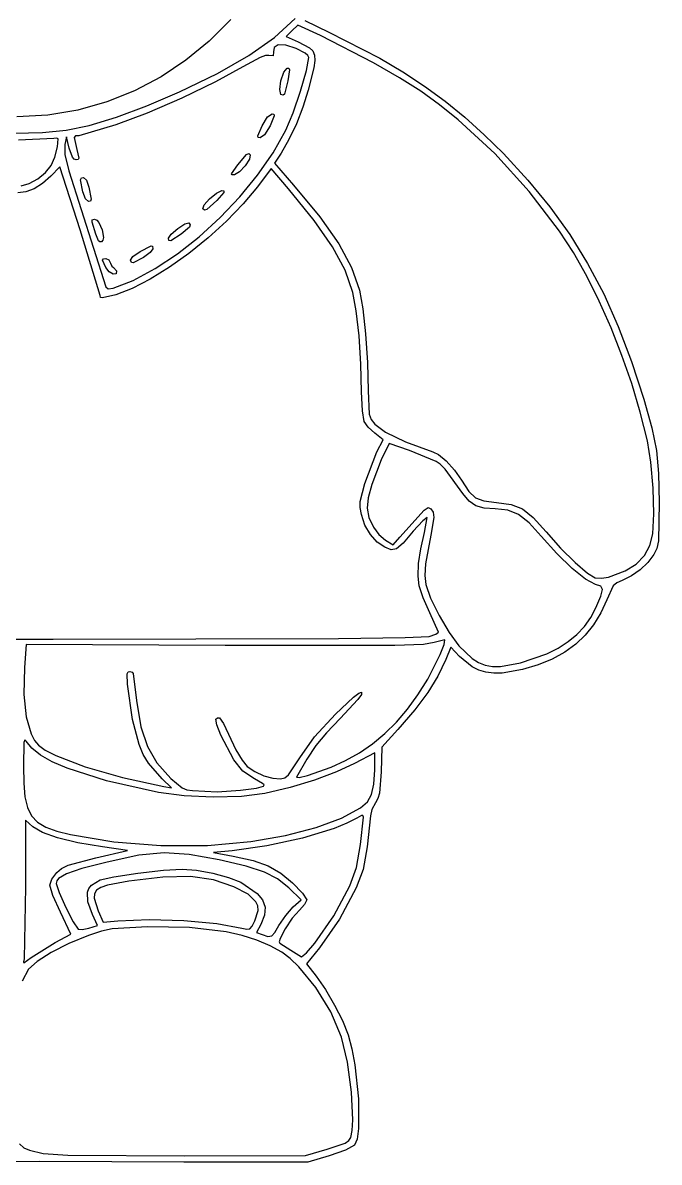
# Model space of a CAD drawing. Extents: x 22 to 181, y 1 to 269.
# Drawn here: x 99.3 to 181, y 1.3 to 147.7 of the extents above; entities that cross this region are included whole.
import ezdxf

# ---------------------------------------------------------------- set-up
doc = ezdxf.new("R2010")
doc.units = 0

msp = doc.modelspace()

# ---------------------------------------------------------------- linework, layer by layer
at = {"layer": 'Layer 1'}
for p, q in [((125.99105, 148.132014), (123.229858, 145.376993)), ((131.603038, 145.826428), (134.270693, 148.273759)), ((135.513637, 148.025623), (138.579095, 146.534497)), ((133.851433, 146.679717), (133.115008, 145.943289)), ((134.587861, 147.416142), (133.851433, 146.679717)), ((137.496708, 146.071378), (134.587861, 147.416142)), ((138.579095, 146.534497), (145.155567, 143.17522)), ((123.229858, 145.376993), (120.236777, 142.919537)), ((128.302299, 143.511369), (131.603038, 145.826428)), ((133.115008, 145.943289), (134.643614, 145.266167)), ((134.643614, 145.266167), (136.124178, 144.504951)), ((144.340829, 142.564122), (137.496708, 146.071378)), ((131.464479, 143.983575), (131.418512, 143.493685)), ((131.553452, 144.532207), (131.464479, 143.983575)), ((132.08, 144.869194), (131.553452, 144.532207)), ((133.069755, 144.843036), (132.08, 144.869194)), ((134.386573, 144.429382), (133.069755, 144.843036)), ((135.537881, 143.83034), (134.386573, 144.429382)), ((135.897542, 143.524457), (135.537881, 143.83034)), ((136.031111, 143.248016), (135.897542, 143.524457)), ((136.124178, 144.504951), (136.539838, 144.096675)), ((136.539838, 144.096675), (136.757991, 143.579413)), ((136.757991, 143.579413), (136.792817, 142.885263)), ((120.236777, 142.919537), (117.031396, 140.781151)), ((127.559664, 142.058706), (124.041368, 140.12804)), ((124.266219, 141.219262), (128.302299, 143.511369)), ((129.78484, 143.279806), (127.559664, 142.058706)), ((130.446455, 143.50583), (129.78484, 143.279806)), ((130.895254, 143.513821), (130.446455, 143.50583)), ((131.418512, 143.493685), (130.895254, 143.513821)), ((135.721086, 141.578365), (136.031111, 143.248016)), ((136.792817, 142.885263), (136.658496, 141.946319)), ((147.659031, 140.653963), (144.340829, 142.564122)), ((145.155567, 143.17522), (148.107357, 141.425084)), ((117.031396, 140.781151), (113.633305, 138.98334)), ((119.392536, 138.840786), (124.266219, 141.219262)), ((132.437941, 140.280225), (132.799528, 141.364089)), ((132.799528, 141.364089), (133.24008, 141.896471)), ((133.24008, 141.896471), (133.464395, 141.888085)), ((133.549866, 141.680037), (133.325873, 140.250601)), ((133.464395, 141.888085), (133.549866, 141.680037)), ((134.956335, 138.947813), (135.721086, 141.578365)), ((136.658496, 141.946319), (135.939138, 139.062435)), ((150.396394, 138.922955), (147.659031, 140.653963)), ((148.107357, 141.425084), (150.885827, 139.592463)), ((124.041368, 140.12804), (119.717346, 138.04543)), ((132.277595, 139.161007), (132.437941, 140.280225)), ((132.440767, 138.522566), (132.277595, 139.161007)), ((133.325873, 140.250601), (132.902692, 138.548804)), ((150.885827, 139.592463), (153.52921, 137.65074)), ((113.633305, 138.98334), (110.062093, 137.547608)), ((115.21851, 137.033786), (119.392536, 138.840786)), ((119.717346, 138.04543), (115.227909, 136.10328)), ((132.714073, 138.399455), (132.440767, 138.522566)), ((132.440767, 138.522566), (132.440767, 138.522566)), ((132.902692, 138.548804), (132.714073, 138.399455)), ((133.984841, 136.133968), (134.956335, 138.947813)), ((135.939138, 139.062435), (135.260815, 136.875471)), ((152.794207, 137.196409), (150.396394, 138.922955)), ((106.337352, 136.495461), (102.478669, 135.848402)), ((110.062093, 137.547608), (106.337352, 136.495461)), ((111.313793, 135.57866), (115.21851, 137.033786)), ((135.260815, 136.875471), (134.421879, 134.723337)), ((155.19795, 135.26648), (152.794207, 137.196409)), ((153.52921, 137.65074), (156.07574, 135.5733)), ((102.478669, 135.848402), (98.505637, 135.627937)), ((107.811703, 134.520642), (111.313793, 135.57866)), ((115.227909, 136.10328), (111.213369, 134.593996)), ((130.025191, 134.478889), (130.720585, 135.635775)), ((130.720585, 135.635775), (131.289058, 136.031111)), ((131.584646, 135.776885), (131.030365, 134.478889)), ((131.289058, 136.031111), (131.534722, 135.984283)), ((131.534722, 135.984283), (131.584646, 135.776885)), ((133.05459, 133.914444), (133.984841, 136.133968)), ((159.915796, 130.904788), (155.19795, 135.26648)), ((156.07574, 135.5733), (158.563649, 133.333529)), ((98.216937, 133.537327), (101.782686, 133.629066)), ((101.782686, 133.629066), (104.845556, 133.904967)), ((104.845556, 133.904967), (107.811703, 134.520642)), ((104.845556, 133.904967), (104.845556, 133.904967)), ((111.213369, 134.593996), (106.468333, 133.212112)), ((129.47091, 133.180892), (130.025191, 134.478889)), ((130.33497, 133.322003), (129.766497, 132.926667)), ((130.025191, 134.478889), (130.025191, 134.478889)), ((131.030365, 134.478889), (130.33497, 133.322003)), ((131.420679, 131.014928), (133.05459, 133.914444)), ((134.421879, 134.723337), (133.468376, 132.712964)), ((158.563649, 133.333529), (161.031171, 130.90481)), ((103.25455, 132.830635), (98.707222, 132.648297)), ((103.62765, 132.906997), (103.25455, 132.830635)), ((103.803015, 132.815878), (103.62765, 132.906997)), ((103.719235, 131.768446), (103.803015, 132.815878)), ((104.665391, 132.08), (104.656916, 130.77774)), ((104.882501, 133.067778), (104.665391, 132.08)), ((105.244956, 131.586111), (104.882501, 133.067778)), ((106.043165, 133.171975), (105.874738, 132.958523)), ((105.874738, 132.958523), (106.229046, 131.419298)), ((106.468333, 133.212112), (106.043165, 133.171975)), ((129.520834, 132.973494), (129.47091, 133.180892)), ((129.766497, 132.926667), (129.520834, 132.973494)), ((133.468376, 132.712964), (132.44635, 130.95128)), ((102.919695, 129.366385), (103.406327, 130.433378)), ((103.406327, 130.433378), (103.719235, 131.768446)), ((104.656916, 130.77774), (105.167337, 128.693333)), ((105.639615, 130.430788), (105.244956, 131.586111)), ((105.857906, 130.180521), (105.639615, 130.430788)), ((106.229046, 131.419298), (106.488539, 130.302489)), ((126.876564, 129.447905), (128.010892, 130.778464)), ((128.010892, 130.778464), (128.302987, 130.907675)), ((128.302987, 130.907675), (128.501256, 130.751354)), ((128.501256, 130.751354), (128.386448, 130.187132)), ((129.43306, 128.135868), (131.420679, 131.014928)), ((132.44635, 130.95128), (131.62109, 129.681447)), ((164.335076, 126.054496), (159.915796, 130.904788)), ((161.031171, 130.90481), (164.171844, 127.505484)), ((102.205264, 128.479497), (102.919695, 129.366385)), ((104.030052, 129.196454), (102.885581, 128.021309)), ((106.633498, 121.113225), (104.030052, 129.196454)), ((106.116083, 130.104444), (105.857906, 130.180521)), ((106.385515, 130.137622), (106.116083, 130.104444)), ((106.488539, 130.302489), (106.385515, 130.137622)), ((126.096351, 128.307043), (126.876564, 129.447905)), ((126.876564, 129.447905), (126.876564, 129.447905)), ((127.833797, 129.344309), (127.109439, 128.561646)), ((128.386448, 130.187132), (127.833797, 129.344309)), ((131.176, 128.985622), (129.409207, 126.652254)), ((133.414273, 126.370032), (131.176, 128.985622)), ((131.62109, 129.681447), (134.06475, 126.859058)), ((100.078, 127.044364), (101.208959, 127.684747)), ((101.208959, 127.684747), (102.205264, 128.479497)), ((101.208959, 127.684747), (101.208959, 127.684747)), ((102.885581, 128.021309), (101.811187, 127.063575)), ((105.167337, 128.693333), (109.94537, 113.776176)), ((106.703078, 127.527832), (106.80187, 127.784935)), ((106.995725, 125.996085), (106.703078, 127.527832)), ((106.80187, 127.784935), (107.069831, 127.846667)), ((107.069831, 127.846667), (107.438699, 127.49203)), ((107.438699, 127.49203), (107.775386, 126.592804)), ((126.157081, 128.162617), (126.096351, 128.307043)), ((126.479512, 128.177905), (126.157081, 128.162617)), ((127.109439, 128.561646), (126.479512, 128.177905)), ((127.151981, 125.336589), (129.43306, 128.135868)), ((164.171844, 127.505484), (166.999592, 124.05304)), ((99.681076, 125.993326), (98.654908, 125.880015)), ((99.08081, 126.761084), (100.078, 127.044364)), ((100.738094, 126.387713), (99.681076, 125.993326)), ((101.811187, 127.063575), (100.738094, 126.387713)), ((107.332412, 125.096859), (106.995725, 125.996085)), ((106.995725, 125.996085), (106.995725, 125.996085)), ((107.775386, 126.592804), (108.068033, 125.061056)), ((124.163439, 125.829796), (124.858261, 126.153333)), ((124.858261, 126.153333), (125.092571, 126.101832)), ((125.092571, 126.101832), (125.077175, 125.910162)), ((129.409207, 126.652254), (127.568994, 124.436413)), ((136.709206, 122.32592), (133.414273, 126.370032)), ((134.06475, 126.859058), (137.433862, 122.768001)), ((168.24093, 120.932222), (164.335076, 126.054496)), ((107.70128, 124.742222), (107.332412, 125.096859)), ((107.969241, 124.803954), (107.70128, 124.742222)), ((108.068033, 125.061056), (107.969241, 124.803954)), ((122.553583, 124.302929), (123.270865, 125.095058)), ((124.177778, 124.883333), (122.92716, 123.731126)), ((123.270865, 125.095058), (124.163439, 125.829796)), ((125.077175, 125.910162), (124.177778, 124.883333)), ((124.637689, 122.676417), (127.151981, 125.336589)), ((122.384631, 123.807223), (122.553583, 124.302929)), ((122.62618, 123.650921), (122.384631, 123.807223)), ((122.384631, 123.807223), (122.384631, 123.807223)), ((122.92716, 123.731126), (122.62618, 123.650921)), ((127.568994, 124.436413), (125.432862, 122.226774)), ((166.999592, 124.05304), (169.543763, 120.496037)), ((108.186398, 122.078764), (108.196067, 122.375585)), ((108.647622, 120.538353), (108.186398, 122.078764)), ((108.196067, 122.375585), (108.491234, 122.484444)), ((108.491234, 122.484444), (108.77496, 122.369611)), ((108.77496, 122.369611), (109.044424, 122.064641)), ((109.044424, 122.064641), (109.469502, 121.12146)), ((119.194295, 121.285577), (120.090962, 121.868712)), ((120.090962, 121.868712), (120.612416, 122.004619)), ((120.612416, 122.004619), (120.76633, 121.749875)), ((120.76633, 121.749875), (120.67923, 121.462497)), ((121.950431, 120.214675), (124.637689, 122.676417)), ((125.432862, 122.226774), (123.086759, 120.08891)), ((139.077655, 118.930394), (136.709206, 122.32592)), ((137.433862, 122.768001), (139.860717, 119.319428)), ((109.228472, 112.677222), (106.633498, 121.113225)), ((108.978135, 119.702361), (108.647622, 120.538353)), ((108.647622, 120.538353), (108.647622, 120.538353)), ((109.469502, 121.12146), (109.624338, 120.129247)), ((109.624338, 120.129247), (109.555999, 119.762986)), ((117.968889, 120.037713), (118.345806, 120.570236)), ((119.606624, 120.533304), (118.298965, 119.714499)), ((118.345806, 120.570236), (119.194295, 121.285577)), ((119.150454, 118.01069), (121.950431, 120.214675)), ((120.67923, 121.462497), (119.606624, 120.533304)), ((170.010063, 118.181662), (168.24093, 120.932222)), ((169.543763, 120.496037), (171.833705, 116.783036)), ((109.160064, 119.552325), (108.978135, 119.702361)), ((109.366801, 119.562347), (109.160064, 119.552325)), ((109.555999, 119.762986), (109.366801, 119.562347)), ((114.336003, 118.321667), (115.752104, 119.047626)), ((115.993333, 118.68634), (115.633712, 118.185013)), ((115.752104, 119.047626), (115.954664, 118.988605)), ((115.954664, 118.988605), (115.993333, 118.68634)), ((118.041488, 119.742359), (117.968889, 120.037713)), ((117.968889, 120.037713), (117.968889, 120.037713)), ((118.298965, 119.714499), (118.041488, 119.742359)), ((123.086759, 120.08891), (120.616634, 118.088394)), ((140.677267, 115.929325), (139.077655, 118.930394)), ((139.860717, 119.319428), (141.50149, 116.263607)), ((109.53199, 117.223471), (109.638724, 117.372295)), ((109.932803, 116.26154), (109.53199, 117.223471)), ((109.638724, 117.372295), (109.951977, 117.404444)), ((109.951977, 117.404444), (110.312975, 117.238639)), ((110.312975, 117.238639), (110.549337, 116.84)), ((113.099517, 117.192778), (113.412288, 117.669476)), ((113.231232, 116.931379), (113.099517, 117.192778)), ((113.099517, 117.192778), (113.099517, 117.192778)), ((113.412288, 117.669476), (114.336003, 118.321667)), ((114.769093, 117.557451), (113.468688, 116.886522)), ((115.633712, 118.185013), (114.769093, 117.557451)), ((116.298006, 116.123787), (119.150454, 118.01069)), ((120.616634, 118.088394), (118.108435, 116.2908)), ((171.712934, 115.166698), (170.010063, 118.181662)), ((110.37901, 115.717182), (109.932803, 116.26154)), ((109.932803, 116.26154), (109.932803, 116.26154)), ((110.901403, 115.423667), (110.37901, 115.717182)), ((110.549337, 116.84), (110.717948, 116.441361)), ((110.717948, 116.441361), (110.916054, 116.275556)), ((110.916054, 116.275556), (111.297616, 115.852222)), ((111.297616, 115.852222), (111.280699, 115.446759)), ((113.468688, 116.886522), (113.231232, 116.931379)), ((113.453333, 114.613289), (116.298006, 116.123787)), ((118.108435, 116.2908), (115.648112, 114.7617)), ((141.665689, 113.068583), (140.677267, 115.929325)), ((141.50149, 116.263607), (142.512356, 113.350805)), ((171.833705, 116.783036), (173.898765, 112.862594)), ((110.862877, 113.594418), (113.453333, 114.613289)), ((111.280699, 115.446759), (110.901403, 115.423667)), ((115.648112, 114.7617), (113.321614, 113.566666)), ((113.453333, 114.613289), (113.453333, 114.613289)), ((173.331207, 111.931178), (171.712934, 115.166698)), ((111.214888, 112.771273), (109.52459, 112.352844)), ((109.94537, 113.776176), (110.225866, 113.542583)), ((110.225866, 113.542583), (110.862877, 113.594418)), ((113.321614, 113.566666), (111.214888, 112.771273)), ((142.106446, 110.684593), (141.665689, 113.068583)), ((142.512356, 113.350805), (142.956123, 110.951046)), ((173.898765, 112.862594), (175.76829, 108.683271)), ((109.27439, 112.425598), (109.228472, 112.677222)), ((109.52459, 112.352844), (109.27439, 112.425598)), ((174.846544, 108.518954), (173.331207, 111.931178)), ((142.468691, 107.473063), (142.106446, 110.684593)), ((142.956123, 110.951046), (143.318033, 107.722108)), ((176.240608, 104.973874), (174.846544, 108.518954)), ((175.76829, 108.683271), (177.47163, 104.193628)), ((142.714123, 103.863864), (142.468691, 107.473063)), ((143.318033, 107.722108), (143.561793, 104.075946)), ((143.561793, 104.075946), (143.651111, 100.424516)), ((177.495063, 101.339789), (176.240608, 104.973874)), ((177.47163, 104.193628), (179.038131, 99.342222)), ((142.804444, 100.286865), (142.714123, 103.863864)), ((178.591571, 97.660548), (177.495063, 101.339789)), ((142.894329, 97.85348), (142.804444, 100.286865)), ((143.651111, 100.424516), (143.760438, 97.405107)), ((179.038131, 99.342222), (180.076473, 95.649301)), ((143.110435, 96.462723), (142.894329, 97.85348)), ((143.760438, 97.405107), (144.01403, 96.746555)), ((144.01403, 96.746555), (144.504181, 96.132489)), ((179.511796, 93.98), (178.591571, 97.660548)), ((143.640507, 95.756168), (143.110435, 96.462723)), ((144.485247, 94.967778), (143.640507, 95.756168)), ((144.504181, 96.132489), (145.874037, 95.085927)), ((180.076473, 95.649301), (180.675203, 92.734673)), ((145.554071, 94.121111), (144.485247, 94.967778)), ((144.77411, 92.56662), (145.554071, 94.121111)), ((145.874037, 95.085927), (148.446589, 93.864893)), ((148.446589, 93.864893), (151.967147, 92.568889)), ((179.948311, 91.244737), (179.511796, 93.98)), ((143.218143, 88.523205), (144.77411, 92.56662)), ((146.334627, 93.642713), (145.292941, 91.548897)), ((148.932046, 92.743604), (146.334627, 93.642713)), ((152.389326, 91.338891), (148.932046, 92.743604)), ((151.967147, 92.568889), (152.682904, 92.244041)), ((180.675203, 92.734673), (180.952949, 89.807708)), ((145.292941, 91.548897), (144.101038, 88.371573)), ((152.893136, 91.003289), (152.389326, 91.338891)), ((152.682904, 92.244041), (153.662189, 91.398904)), ((153.516769, 90.339406), (152.893136, 91.003289)), ((153.662189, 91.398904), (154.709879, 90.227589)), ((180.237248, 87.896938), (179.948311, 91.244737)), ((155.786667, 87.223473), (153.516769, 90.339406)), ((154.709879, 90.227589), (155.630852, 88.924206)), ((180.952949, 89.807708), (181.028337, 86.077778)), ((142.615404, 86.186616), (143.218143, 88.523205)), ((144.101038, 88.371573), (143.645256, 86.663545)), ((155.630852, 88.924206), (156.575695, 87.484138)), ((180.339459, 84.601464), (180.237248, 87.896938)), ((143.645256, 86.663545), (143.522601, 85.325638)), ((156.59643, 86.232764), (155.786667, 87.223473)), ((156.575695, 87.484138), (157.416623, 86.671073)), ((157.416623, 86.671073), (158.487273, 86.273758)), ((142.617294, 85.412918), (142.615404, 86.186616)), ((142.779976, 84.52465), (142.617294, 85.412918)), ((143.522601, 85.325638), (143.741369, 84.140013)), ((147.714434, 81.617078), (150.844364, 85.07696)), ((150.844364, 85.07696), (151.361699, 85.401056)), ((151.361699, 85.401056), (151.679049, 85.24389)), ((151.679049, 85.24389), (151.989276, 84.812482)), ((157.452897, 85.623378), (156.59643, 86.232764)), ((158.522835, 85.31595), (157.452897, 85.623378)), ((158.487273, 86.273758), (160.121278, 86.080941)), ((159.97301, 85.231111), (158.522835, 85.31595)), ((161.576741, 85.067309), (159.97301, 85.231111)), ((160.121278, 86.080941), (162.014258, 85.817915)), ((162.972107, 84.503922), (161.576741, 85.067309)), ((162.014258, 85.817915), (163.467588, 85.240934)), ((163.467588, 85.240934), (164.840615, 84.136181)), ((181.028337, 86.077778), (180.949037, 81.140468)), ((143.232123, 83.160575), (142.779976, 84.52465)), ((143.741369, 84.140013), (144.309857, 82.888833)), ((150.65747, 83.715518), (149.436568, 82.361701)), ((151.215093, 84.129169), (150.65747, 83.715518)), ((150.869193, 82.209307), (151.215093, 84.129169)), ((152.095069, 84.152675), (151.694749, 81.845618)), ((151.989276, 84.812482), (152.095069, 84.152675)), ((164.34178, 83.432977), (162.972107, 84.503922)), ((164.840615, 84.136181), (166.492685, 82.289839)), ((180.2158, 82.023176), (180.339459, 84.601464)), ((143.918932, 81.952826), (143.232123, 83.160575)), ((144.309857, 82.888833), (145.011199, 81.955505)), ((149.436568, 82.361701), (148.131429, 80.850585)), ((150.40088, 80.118174), (150.869193, 82.209307)), ((165.868432, 81.746502), (164.34178, 83.432977)), ((166.492685, 82.289839), (168.346797, 80.21304)), ((179.842873, 80.524812), (180.2158, 82.023176)), ((144.787651, 80.975505), (143.918932, 81.952826)), ((145.785527, 80.302715), (144.787651, 80.975505)), ((145.011199, 81.955505), (145.869239, 81.217293)), ((145.869239, 81.217293), (146.83887, 80.618028)), ((146.83887, 80.618028), (147.714434, 81.617078)), ((148.131429, 80.850585), (147.289733, 80.117553)), ((151.694749, 81.845618), (151.009567, 78.17006)), ((167.864828, 79.493803), (165.868432, 81.746502)), ((180.949037, 81.140468), (180.736946, 80.164947)), ((146.608695, 79.991848), (145.785527, 80.302715)), ((147.289733, 80.117553), (146.608695, 79.991848)), ((150.122953, 78.226662), (150.40088, 80.118174)), ((169.841734, 77.576812), (167.864828, 79.493803)), ((168.346797, 80.21304), (170.212939, 78.35647)), ((178.067572, 78.1485), (179.125817, 79.231942)), ((179.125817, 79.231942), (179.842873, 80.524812)), ((180.326417, 79.389436), (179.554762, 78.350339)), ((180.736946, 80.164947), (180.326417, 79.389436)), ((150.043641, 76.615462), (150.122953, 78.226662)), ((151.009567, 78.17006), (150.93254, 76.669162)), ((170.212939, 78.35647), (171.799079, 76.992552)), ((176.67108, 77.278425), (178.067572, 78.1485)), ((179.554762, 78.350339), (178.584038, 77.416696)), ((150.171173, 75.365263), (150.043641, 76.615462)), ((150.93254, 76.669162), (151.045477, 75.518766)), ((171.579352, 76.190967), (169.841734, 77.576812)), ((172.857885, 75.531706), (171.579352, 76.190967)), ((171.799079, 76.992552), (172.813187, 76.393709)), ((172.813187, 76.393709), (173.603157, 76.335267)), ((173.603157, 76.335267), (174.495343, 76.460001)), ((174.495343, 76.460001), (176.67108, 77.278425)), ((177.471374, 76.63553), (176.2739, 76.053865)), ((176.67108, 77.278425), (176.67108, 77.278425)), ((178.584038, 77.416696), (177.471374, 76.63553)), ((150.699972, 73.810983), (150.171173, 75.365263)), ((151.045477, 75.518766), (151.665939, 73.754318)), ((173.526421, 75.305113), (172.857885, 75.531706)), ((173.75435, 74.88628), (173.526421, 75.305113)), ((173.545234, 74.034972), (173.75435, 74.88628)), ((175.130434, 75.355495), (174.2812, 73.568015)), ((175.591941, 75.749195), (175.130434, 75.355495)), ((176.2739, 76.053865), (175.591941, 75.749195)), ((151.569705, 71.866272), (150.699972, 73.810983)), ((151.665939, 73.754318), (152.741063, 71.559369)), ((172.902629, 72.510949), (173.545234, 74.034972)), ((174.2812, 73.568015), (173.51571, 71.867102)), ((152.682222, 69.404865), (151.569705, 71.866272)), ((172.254122, 71.279639), (172.902629, 72.510949)), ((173.51571, 71.867102), (172.604904, 70.35093)), ((152.741063, 71.559369), (154.032813, 69.374406)), ((171.441627, 70.146146), (172.254122, 71.279639)), ((172.604904, 70.35093), (171.53734, 69.010032)), ((148.387689, 68.693679), (151.488408, 68.844739)), ((151.488408, 68.844739), (152.33154, 69.141879)), ((151.488408, 68.844739), (151.488408, 68.844739)), ((152.33154, 69.141879), (152.682222, 69.404865)), ((154.032813, 69.374406), (155.303149, 67.639918)), ((169.330695, 68.176988), (170.466649, 69.111564)), ((171.53734, 69.010032), (170.301577, 67.834941)), ((170.466649, 69.111564), (171.441627, 70.146146)), ((54.751111, 68.506721), (103.157853, 68.481084)), ((99.683911, 67.80891), (99.481575, 64.840364)), ((125.265846, 67.704008), (99.683911, 67.80891)), ((103.157853, 68.481084), (139.842927, 68.58681)), ((147.068939, 67.689657), (125.265846, 67.704008)), ((139.842927, 68.58681), (148.387689, 68.693679)), ((150.730934, 67.819898), (147.068939, 67.689657)), ((152.106757, 68.077055), (150.730934, 67.819898)), ((153.497811, 68.422929), (152.106757, 68.077055)), ((152.898776, 66.511244), (153.39972, 67.805805)), ((153.39972, 67.805805), (153.497811, 68.422929)), ((154.264191, 67.447846), (153.607251, 65.890013)), ((155.378206, 66.286947), (154.264191, 67.447846)), ((155.303149, 67.639918), (156.987788, 66.002213)), ((168.035269, 67.343512), (169.330695, 68.176988)), ((170.301577, 67.834941), (168.886174, 66.81619)), ((151.320079, 63.358889), (152.898776, 66.511244)), ((157.003543, 64.939752), (155.378206, 66.286947)), ((156.987788, 66.002213), (157.812514, 65.481517)), ((163.207215, 65.460634), (166.581877, 66.612232)), ((167.279689, 65.94431), (165.470683, 65.209835)), ((166.581877, 66.612232), (168.035269, 67.343512)), ((168.886174, 66.81619), (167.279689, 65.94431)), ((99.481575, 64.840364), (99.41295, 61.399221)), ((153.607251, 65.890013), (152.576588, 63.738543)), ((157.85888, 64.509272), (157.003543, 64.939752)), ((157.812514, 65.481517), (158.673745, 65.146292)), ((158.772178, 64.234712), (157.85888, 64.509272)), ((158.673745, 65.146292), (159.607656, 64.986566)), ((159.607656, 64.986566), (160.650421, 64.992363)), ((160.650421, 64.992363), (163.207215, 65.460634)), ((163.447713, 64.603297), (160.861204, 64.134876)), ((163.207215, 65.460634), (163.207215, 65.460634)), ((165.470683, 65.209835), (163.447713, 64.603297)), ((112.681082, 64.046316), (112.789986, 64.284747)), ((112.743917, 62.723889), (112.681082, 64.046316)), ((112.789986, 64.284747), (113.009691, 64.346667)), ((113.009691, 64.346667), (113.323014, 64.26801)), ((113.323014, 64.26801), (113.453333, 64.0789)), ((113.453333, 64.0789), (113.873799, 60.603638)), ((150.041831, 61.33994), (151.320079, 63.358889)), ((152.576588, 63.738543), (151.289828, 61.643005)), ((159.765574, 64.111453), (158.772178, 64.234712)), ((160.861204, 64.134876), (159.765574, 64.111453)), ((113.374765, 58.17914), (112.743917, 62.723889)), ((141.761828, 61.036179), (142.45733, 61.555676)), ((142.45733, 61.555676), (142.804577, 61.665474)), ((142.804577, 61.665474), (142.763279, 61.377924)), ((151.289828, 61.643005), (149.618336, 59.415412)), ((99.41295, 61.399221), (99.69985, 58.527147)), ((113.873799, 60.603638), (114.454454, 57.245496)), ((139.424825, 58.850358), (141.761828, 61.036179)), ((142.291983, 60.726073), (140.046603, 58.313921)), ((142.763279, 61.377924), (142.291983, 60.726073)), ((148.693995, 59.502563), (150.041831, 61.33994)), ((136.725751, 55.923127), (139.424825, 58.850358)), ((147.271633, 57.842269), (148.693995, 59.502563)), ((149.618336, 59.415412), (147.433473, 56.867778)), ((99.69985, 58.527147), (100.325848, 56.315622)), ((114.207796, 54.951276), (113.374765, 58.17914)), ((114.454454, 57.245496), (115.282515, 54.690551)), ((124.079257, 58.206691), (124.303299, 58.407353)), ((124.192609, 57.506813), (124.079257, 58.206691)), ((124.726523, 56.151461), (124.192609, 57.506813)), ((124.303299, 58.407353), (124.557239, 58.371649)), ((124.557239, 58.371649), (125.048109, 57.652203)), ((125.048109, 57.652203), (126.623506, 54.268485)), ((140.046603, 58.313921), (138.269958, 56.446874)), ((145.769806, 56.354566), (147.271633, 57.842269)), ((100.325848, 56.315622), (100.760875, 55.486154)), ((126.390081, 52.980477), (124.726523, 56.151461)), ((134.854391, 53.241027), (136.725751, 55.923127)), ((138.269958, 56.446874), (136.93782, 54.827102)), ((144.183573, 55.034966), (145.769806, 56.354566)), ((147.433473, 56.867778), (145.408692, 54.61)), ((99.425597, 55.198614), (99.352224, 52.176039)), ((99.535221, 55.564639), (99.425597, 55.198614)), ((99.717832, 55.380687), (99.535221, 55.564639)), ((100.425197, 54.48154), (99.717832, 55.380687)), ((101.53693, 53.603679), (100.425197, 54.48154)), ((100.760875, 55.486154), (101.274516, 54.856129)), ((101.274516, 54.856129), (102.162068, 54.214184)), ((102.162068, 54.214184), (103.500466, 53.52403)), ((114.754545, 53.681497), (114.207796, 54.951276)), ((115.282515, 54.690551), (116.511126, 52.592324)), ((126.623506, 54.268485), (127.434771, 52.938468)), ((136.93782, 54.827102), (135.755798, 53.057764)), ((142.507997, 53.878977), (144.183573, 55.034966)), ((145.408692, 54.61), (145.302162, 51.453435)), ((103.053028, 52.747105), (101.53693, 53.603679)), ((104.973487, 51.911818), (103.053028, 52.747105)), ((103.500466, 53.52403), (107.272498, 52.083697)), ((115.41714, 52.561325), (114.754545, 53.681497)), ((127.541961, 51.512766), (126.390081, 52.980477)), ((127.434771, 52.938468), (128.104268, 52.134025)), ((133.413101, 51.051795), (134.854391, 53.241027)), ((135.755798, 53.057764), (134.4295, 50.742017)), ((138.869056, 52.039873), (140.738138, 52.882109)), ((140.738138, 52.882109), (142.507997, 53.878977)), ((144.497778, 53.897019), (141.887222, 52.507467)), ((144.481849, 51.713508), (144.497778, 53.897019)), ((99.352224, 52.176039), (99.389583, 49.979502)), ((110.027481, 50.30511), (104.973487, 51.911818)), ((107.272498, 52.083697), (112.076014, 50.704332)), ((117.176931, 50.530314), (115.41714, 52.561325)), ((116.511126, 52.592324), (118.293428, 50.604335)), ((129.050404, 50.531415), (127.541961, 51.512766)), ((128.104268, 52.134025), (129.087552, 51.469627)), ((129.087552, 51.469627), (130.229132, 50.949451)), ((135.839637, 50.992676), (138.869056, 52.039873)), ((139.562735, 51.432651), (136.734564, 50.387648)), ((141.887222, 52.507467), (139.562735, 51.432651)), ((144.385559, 49.86963), (144.481849, 51.713508)), ((145.302162, 51.453435), (145.1032, 48.702616)), ((99.389583, 49.979502), (99.543987, 48.225254)), ((116.698889, 48.783565), (110.027481, 50.30511)), ((112.076014, 50.704332), (117.396412, 49.55514)), ((118.376158, 49.377989), (117.176931, 50.530314)), ((118.293428, 50.604335), (119.759952, 49.384207)), ((130.072587, 49.96501), (129.050404, 50.531415)), ((130.260954, 49.77017), (130.072587, 49.96501)), ((130.229132, 50.949451), (131.375523, 50.629833)), ((131.375523, 50.629833), (132.37324, 50.56711)), ((132.37324, 50.56711), (132.928805, 50.688864)), ((132.928805, 50.688864), (133.413101, 51.051795)), ((136.734564, 50.387648), (133.607583, 49.440975)), ((134.4295, 50.742017), (134.779858, 50.723256)), ((134.779858, 50.723256), (135.839637, 50.992676)), ((144.089247, 48.541285), (144.385559, 49.86963)), ((120.000269, 48.343752), (116.698889, 48.783565)), ((117.396412, 49.55514), (118.376158, 49.377989)), ((119.759952, 49.384207), (120.363675, 49.140004)), ((123.745339, 48.173497), (120.000269, 48.343752)), ((120.363675, 49.140004), (121.073333, 49.030865)), ((121.073333, 49.030865), (124.227947, 48.885474)), ((124.227947, 48.885474), (127.244419, 49.100184)), ((127.244419, 49.100184), (129.315819, 49.365277)), ((127.244419, 49.100184), (127.244419, 49.100184)), ((130.386667, 48.661153), (127.389128, 48.277673)), ((129.315819, 49.365277), (130.2098, 49.614925)), ((130.2098, 49.614925), (130.260954, 49.77017)), ((133.607583, 49.440975), (130.386667, 48.661153)), ((143.534608, 47.570971), (144.089247, 48.541285)), ((145.1032, 48.702616), (144.896728, 47.997481)), ((99.543987, 48.225254), (99.859894, 46.848796)), ((127.389128, 48.277673), (123.745339, 48.173497)), ((142.663333, 46.801182), (143.534608, 47.570971)), ((144.564481, 47.443198), (144.118733, 46.603679)), ((144.896728, 47.997481), (144.564481, 47.443198)), ((99.859894, 46.848796), (100.381761, 45.785632)), ((100.381761, 45.785632), (101.154045, 44.971262)), ((136.97202, 44.302876), (140.230307, 45.490407)), ((140.230307, 45.490407), (142.663333, 46.801182)), ((142.169444, 45.483845), (140.911512, 44.831454)), ((142.786207, 45.83568), (142.169444, 45.483845)), ((142.66963, 42.098855), (143.038477, 45.637034)), ((142.954464, 45.82844), (142.786207, 45.83568)), ((143.038477, 45.637034), (142.954464, 45.82844)), ((143.933333, 45.784039), (143.516296, 41.816632)), ((144.118733, 46.603679), (143.933333, 45.784039)), ((99.624444, 45.214026), (99.620592, 36.647569)), ((100.575564, 44.378934), (99.624444, 45.214026)), ((101.810822, 43.637475), (100.575564, 44.378934)), ((101.154045, 44.971262), (102.221204, 44.34119)), ((102.221204, 44.34119), (103.627694, 43.830916)), ((133.031612, 43.282491), (136.97202, 44.302876)), ((139.280963, 44.174243), (135.22206, 42.928964)), ((140.911512, 44.831454), (139.280963, 44.174243)), ((103.743997, 42.949101), (101.810822, 43.637475)), ((103.627694, 43.830916), (105.417973, 43.375944)), ((106.323151, 42.328876), (103.743997, 42.949101)), ((105.417973, 43.375944), (110.962315, 42.442625)), ((123.005713, 41.972644), (128.552222, 42.473155)), ((128.552222, 42.473155), (133.031612, 43.282491)), ((128.552222, 42.473155), (128.552222, 42.473155)), ((135.22206, 42.928964), (130.632821, 41.915208)), ((109.496341, 41.791862), (106.323151, 42.328876)), ((108.649674, 40.377268), (112.736012, 41.331755)), ((112.736012, 41.331755), (109.496341, 41.791862)), ((110.962315, 42.442625), (116.983653, 41.968663)), ((117.43256, 41.039148), (114.173313, 40.713537)), ((116.983653, 41.968663), (123.005713, 41.972644)), ((120.628747, 40.840339), (117.43256, 41.039148)), ((126.153333, 41.300177), (123.754444, 41.095143)), ((123.754444, 41.095143), (126.294444, 40.612289)), ((130.632821, 41.915208), (126.153333, 41.300177)), ((142.13242, 39.157164), (142.66963, 42.098855)), ((143.516296, 41.816632), (142.979087, 38.874941)), ((105.09975, 39.429396), (108.649674, 40.377268)), ((110.111151, 39.848971), (106.865374, 39.014228)), ((114.173313, 40.713537), (110.111151, 39.848971)), ((124.501729, 40.131642), (120.628747, 40.840339)), ((127.987692, 39.319127), (124.501729, 40.131642)), ((126.294444, 40.612289), (128.854618, 40.035702)), ((128.854618, 40.035702), (130.81019, 39.350243)), ((102.981502, 37.648506), (103.646111, 38.507388)), ((103.646111, 38.507388), (104.262383, 39.021772)), ((104.86594, 38.350265), (103.855212, 37.748773)), ((104.262383, 39.021772), (105.09975, 39.429396)), ((106.865374, 39.014228), (104.86594, 38.350265)), ((110.98119, 37.953699), (114.064166, 38.408913)), ((114.064166, 38.408913), (117.360926, 38.787514)), ((117.360926, 38.787514), (119.763469, 38.944688)), ((119.763469, 38.944688), (121.570619, 38.793862)), ((121.570619, 38.793862), (123.685989, 38.403377)), ((123.685989, 38.403377), (125.719177, 37.861021)), ((130.339167, 38.568753), (127.987692, 39.319127)), ((132.005236, 37.699475), (130.339167, 38.568753)), ((130.81019, 39.350243), (132.417619, 38.441141)), ((132.417619, 38.441141), (133.933362, 37.193621)), ((141.270307, 36.810899), (142.13242, 39.157164)), ((142.979087, 38.874941), (142.116974, 36.528677)), ((99.620592, 36.647569), (99.433403, 27.395782)), ((102.728889, 36.881779), (102.981502, 37.648506)), ((103.137417, 35.565888), (102.728889, 36.881779)), ((103.640102, 37.437608), (103.575556, 37.101444)), ((103.575556, 37.101444), (103.947664, 35.932494)), ((103.855212, 37.748773), (103.640102, 37.437608)), ((107.764474, 36.465556), (108.101564, 36.887034)), ((108.101564, 36.887034), (109.22, 37.566685)), ((109.22, 37.566685), (110.98119, 37.953699)), ((110.154345, 36.881482), (109.30496, 36.588696)), ((112.876573, 37.392596), (110.154345, 36.881482)), ((117.269812, 37.908584), (112.876573, 37.392596)), ((120.804676, 37.971396), (117.269812, 37.908584)), ((123.751101, 37.566796), (120.804676, 37.971396)), ((126.379026, 36.680549), (123.751101, 37.566796)), ((125.719177, 37.861021), (127.279778, 37.254581)), ((128.213528, 35.712964), (126.379026, 36.680549)), ((127.279778, 37.254581), (129.391043, 35.811254)), ((133.43498, 36.530249), (132.005236, 37.699475)), ((133.933362, 37.193621), (135.215577, 35.843906)), ((139.211643, 32.927388), (141.270307, 36.810899)), ((104.119621, 33.399476), (103.137417, 35.565888)), ((103.947664, 35.932494), (104.800461, 34.003334)), ((107.572305, 35.9758), (107.764474, 36.465556)), ((107.613244, 34.749929), (107.572305, 35.9758)), ((108.478892, 35.781324), (108.441909, 35.207802)), ((108.441909, 35.207802), (108.969291, 33.573743)), ((108.756525, 36.231799), (108.478892, 35.781324)), ((109.30496, 36.588696), (108.756525, 36.231799)), ((129.22598, 34.738048), (128.213528, 35.712964)), ((129.391043, 35.811254), (130.083841, 34.98392)), ((135.043333, 35.011848), (133.43498, 36.530249)), ((135.215577, 35.843906), (135.748889, 34.983745)), ((142.116974, 36.528677), (139.968305, 32.49307)), ((104.800461, 34.003334), (105.738656, 32.14902)), ((108.205403, 33.126367), (107.613244, 34.749929)), ((129.447189, 34.21001), (129.22598, 34.738048)), ((129.490786, 33.634742), (129.447189, 34.21001)), ((130.083841, 34.98392), (130.387497, 34.05329)), ((130.387497, 34.05329), (130.303278, 33.00795)), ((133.050462, 32.997783), (134.01395, 34.086478)), ((134.01395, 34.086478), (135.043333, 35.011848)), ((135.472588, 34.388451), (134.80829, 33.675546)), ((135.748889, 34.983745), (135.472588, 34.388451)), ((105.460176, 30.602146), (104.119621, 33.399476)), ((108.878627, 31.680511), (108.205403, 33.126367)), ((108.969291, 33.573743), (109.599002, 32.109938)), ((109.599002, 32.109938), (111.483676, 32.295648)), ((111.483676, 32.295648), (115.492885, 32.476258)), ((115.492885, 32.476258), (119.978589, 32.352284)), ((119.978589, 32.352284), (124.201751, 31.966949)), ((128.732726, 31.596044), (129.082348, 32.281986)), ((129.082348, 32.281986), (129.490786, 33.634742)), ((129.082348, 32.281986), (129.082348, 32.281986)), ((130.303278, 33.00795), (129.832453, 31.836484)), ((132.179506, 31.679732), (133.050462, 32.997783)), ((133.878437, 32.63342), (132.957052, 31.25173)), ((134.80829, 33.675546), (133.878437, 32.63342)), ((136.794502, 29.421667), (139.211643, 32.927388)), ((139.968305, 32.49307), (137.368706, 28.832559)), ((105.738656, 32.14902), (106.366956, 31.204606)), ((106.366956, 31.204606), (106.904473, 31.170294)), ((106.904473, 31.170294), (107.77351, 31.349411)), ((109.375074, 30.9674), (107.708313, 30.393197)), ((107.77351, 31.349411), (108.878627, 31.680511)), ((110.766818, 31.285381), (109.375074, 30.9674)), ((115.287778, 31.540594), (110.766818, 31.285381)), ((120.686949, 31.45342), (115.287778, 31.540594)), ((125.380596, 30.873204), (120.686949, 31.45342)), ((124.201751, 31.966949), (127.423333, 31.363471)), ((127.45393, 30.399904), (125.380596, 30.873204)), ((127.423333, 31.363471), (128.045161, 31.215374)), ((128.045161, 31.215374), (128.434311, 31.266703)), ((128.434311, 31.266703), (128.732726, 31.596044)), ((129.832453, 31.836484), (129.278236, 30.802439)), ((129.278236, 30.802439), (130.044119, 30.52239)), ((131.248735, 30.348949), (131.658487, 30.777608)), ((131.658487, 30.777608), (132.179506, 31.679732)), ((132.179506, 31.679732), (132.179506, 31.679732)), ((132.957052, 31.25173), (132.332537, 30.018342)), ((100.35448, 27.584598), (103.434444, 29.51782)), ((105.193104, 29.360059), (102.915833, 28.2093)), ((103.434444, 29.51782), (105.460176, 30.602146)), ((103.434444, 29.51782), (103.434444, 29.51782)), ((107.708313, 30.393197), (105.193104, 29.360059)), ((129.340182, 29.805381), (127.45393, 30.399904)), ((131.035785, 29.090315), (129.340182, 29.805381)), ((130.044119, 30.52239), (130.770521, 30.296346)), ((130.770521, 30.296346), (131.248735, 30.348949)), ((132.332537, 30.018342), (132.221732, 29.609721)), ((132.221732, 29.609721), (132.293295, 29.421125)), ((132.293295, 29.421125), (133.685147, 28.506129)), ((135.724269, 28.181598), (136.794502, 29.421667)), ((136.794502, 29.421667), (136.794502, 29.421667)), ((102.915833, 28.2093), (101.109974, 27.071763)), ((132.537172, 28.255386), (131.035785, 29.090315)), ((133.635397, 27.43427), (132.537172, 28.255386)), ((133.685147, 28.506129), (135.088128, 27.677104)), ((135.088128, 27.677104), (135.724269, 28.181598)), ((137.368706, 28.832559), (135.70438, 26.761784)), ((99.433403, 27.395782), (99.348548, 27.020108)), ((99.348548, 27.020108), (99.419089, 26.915141)), ((99.419089, 26.915141), (100.35448, 27.584598)), ((101.109974, 27.071763), (100.009003, 26.078296)), ((134.753686, 26.374118), (133.635397, 27.43427)), ((136.931476, 23.705504), (134.753686, 26.374118)), ((135.70438, 26.761784), (136.954768, 25.16367)), ((100.009003, 26.078296), (99.195991, 24.539618)), ((136.954768, 25.16367), (138.157091, 23.45124)), ((138.832582, 20.587152), (136.931476, 23.705504)), ((138.157091, 23.45124), (139.325639, 21.475834)), ((140.219043, 17.356667), (138.832582, 20.587152)), ((139.325639, 21.475834), (140.337039, 19.46315)), ((140.337039, 19.46315), (141.067923, 17.638889)), ((141.067923, 17.638889), (141.55414, 15.855702)), ((140.980442, 14.126973), (140.219043, 17.356667)), ((141.55414, 15.855702), (141.946194, 13.795482)), ((141.493616, 10.254735), (140.980442, 14.126973)), ((141.946194, 13.795482), (142.415968, 9.403542)), ((141.669139, 6.703851), (141.493616, 10.254735)), ((142.415968, 9.403542), (142.413558, 5.58227)), ((141.602335, 5.350136), (141.669139, 6.703851)), ((141.175239, 4.06333), (141.417582, 4.438221)), ((141.417582, 4.438221), (141.602335, 5.350136)), ((142.413558, 5.58227), (142.215381, 4.235386)), ((98.833231, 3.624086), (99.397285, 3.125599)), ((99.397285, 3.125599), (100.116166, 2.797432)), ((135.607778, 2.116667), (138.383693, 2.938182)), ((138.383693, 2.938182), (140.677748, 3.732333)), ((138.383693, 2.938182), (138.383693, 2.938182)), ((140.677748, 3.732333), (141.175239, 4.06333)), ((141.875276, 3.450869), (140.719646, 2.818935)), ((142.215381, 4.235386), (141.875276, 3.450869)), ((100.116166, 2.797432), (101.909664, 2.39781)), ((101.909664, 2.39781), (105.054373, 2.172864)), ((105.054373, 2.172864), (120.085556, 2.078129)), ((120.085556, 2.078129), (135.607778, 2.116667)), ((138.62972, 2.081245), (135.89, 1.27)), ((140.719646, 2.818935), (138.62972, 2.081245)), ((101.458889, 1.351653), (82.408889, 1.29341)), ((119.944444, 1.27), (101.458889, 1.351653)), ((135.89, 1.27), (119.944444, 1.27))]:
    msp.add_line(p, q, dxfattribs=at)

doc.saveas('drawing.dxf')
